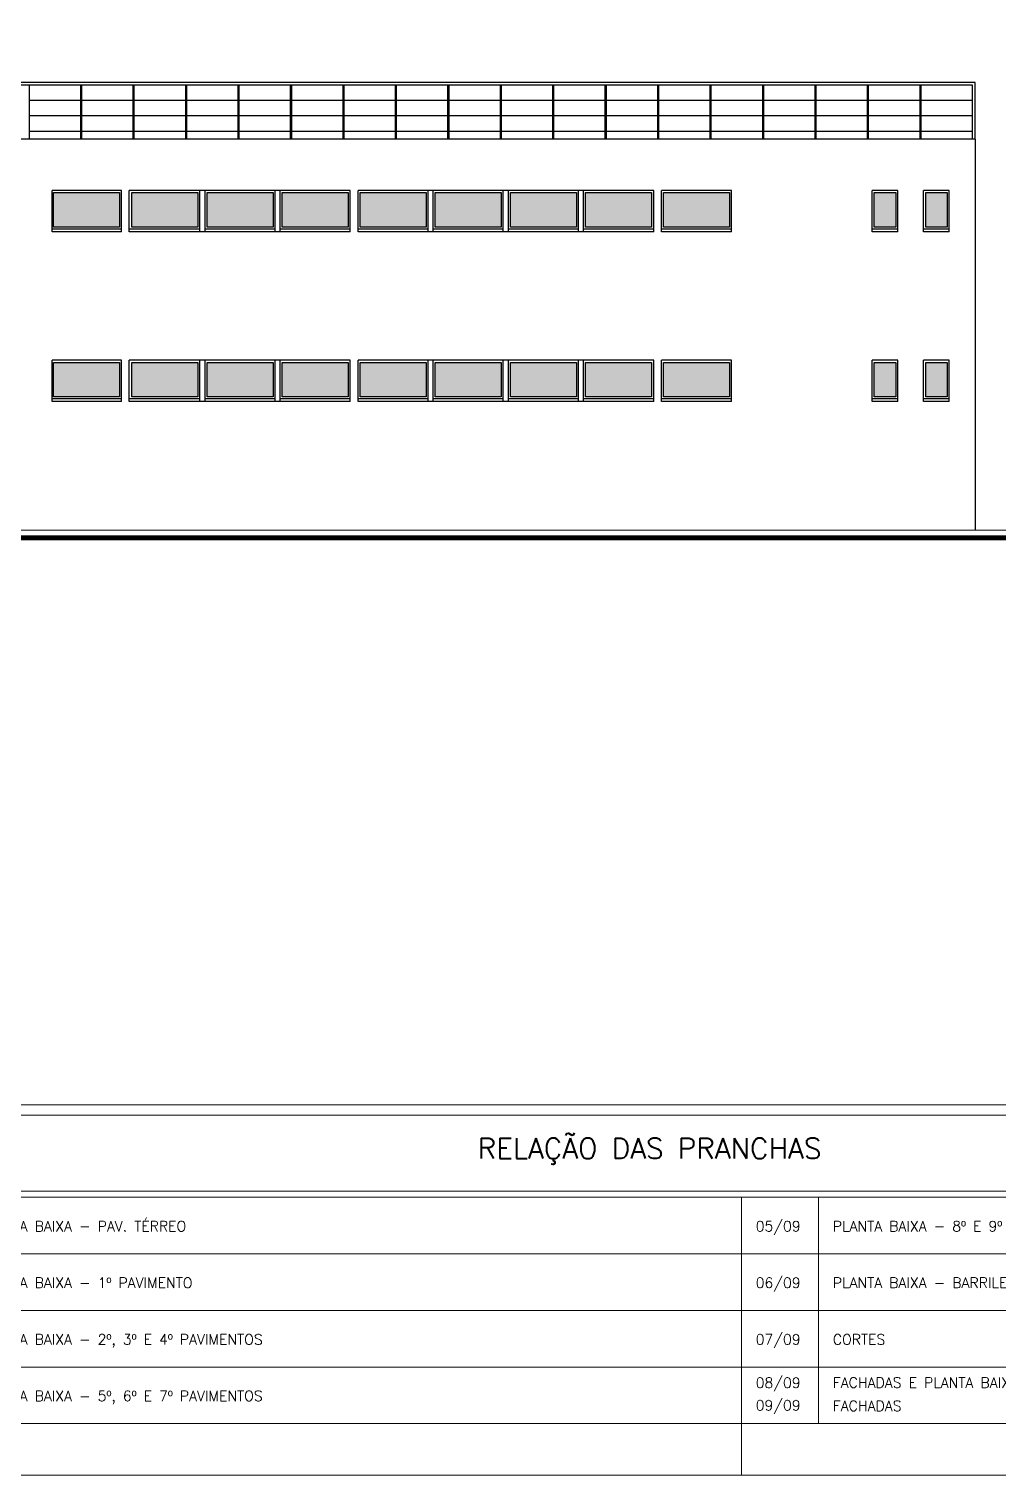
# Model space of a CAD drawing. Header units: millimetres. Extents: x 521 to 1055, y 261 to 520.
# Drawn here: x 870.36 to 889.21, y 261.32 to 289.44 of the extents above; entities that cross this region are included whole.
import ezdxf

# ---------------------------------------------------------------- set-up
doc = ezdxf.new("R2010")
doc.units = ezdxf.units.MM
doc.linetypes.add('CONTINU', pattern=[0])
doc.layers.add('0.1', color=8, linetype='Continuous', lineweight=13)
doc.styles.add('80X50', font='romans.shx')
doc.styles.add('ROMANS', font='romans')

msp = doc.modelspace()

# ---------------------------------------------------------------- hatches: boundary and pattern name
at = {"layer": '0.1', "linetype": 'CONTINU', "lineweight": -2}
h = msp.add_hatch(color=9, dxfattribs=at)
h.paths.add_polyline_path([(872.12188, 285.58244), (872.12188, 286.25244), (870.83938, 286.25244), (870.83938, 285.58244)])
h.paths.add_polyline_path([(872.36188, 285.58244), (873.64438, 285.58244), (873.64438, 286.25244), (872.36188, 286.25244)])
h.paths.add_polyline_path([(873.82438, 286.25244), (873.82438, 285.58244), (875.10688, 285.58244), (875.10688, 286.25244)])
h.paths.add_polyline_path([(875.28688, 286.25244), (875.28688, 285.58244), (876.56938, 285.58244), (876.56938, 286.25244)])
h.paths.add_polyline_path([(876.79938, 286.25244), (876.79938, 285.58244), (878.08188, 285.58244), (878.08188, 286.25244)])
h.paths.add_polyline_path([(878.26188, 286.25244), (878.26188, 285.58244), (879.54438, 285.58244), (879.54438, 286.25244)])
h.paths.add_polyline_path([(879.72438, 286.25244), (879.72438, 285.58244), (881.00688, 285.58244), (881.00688, 286.25244)])
h.paths.add_polyline_path([(881.18688, 286.25244), (881.18688, 285.58244), (882.46938, 285.58244), (882.46938, 286.25244)])
h.paths.add_polyline_path([(882.69938, 286.25244), (882.69938, 285.58244), (883.98188, 285.58244), (883.98188, 286.25244)])
h.paths.add_polyline_path([(887.21938, 286.25244), (886.79938, 286.25244), (886.79938, 285.58244), (887.21938, 285.58244)])
h.paths.add_polyline_path([(888.21938, 286.25244), (887.79938, 286.25244), (887.79938, 285.58244), (888.21938, 285.58244)])
h.paths.add_polyline_path([(888.21938, 282.95244), (887.79938, 282.95244), (887.79938, 282.28244), (888.21938, 282.28244)])
h.paths.add_polyline_path([(887.21938, 282.95244), (886.79938, 282.95244), (886.79938, 282.28244), (887.21938, 282.28244)])
h.paths.add_polyline_path([(883.98188, 282.28244), (883.98188, 282.95244), (882.69938, 282.95244), (882.69938, 282.28244)])
h.paths.add_polyline_path([(882.46938, 282.28244), (882.46938, 282.95244), (881.18688, 282.95244), (881.18688, 282.28244)])
h.paths.add_polyline_path([(881.00688, 282.28244), (881.00688, 282.95244), (879.72438, 282.95244), (879.72438, 282.28244)])
h.paths.add_polyline_path([(879.54438, 282.28244), (879.54438, 282.95244), (878.26188, 282.95244), (878.26188, 282.28244)])
h.paths.add_polyline_path([(876.79938, 282.95244), (876.79938, 282.28244), (878.08188, 282.28244), (878.08188, 282.95244)])
h.paths.add_polyline_path([(875.28688, 282.95244), (875.28688, 282.28244), (876.56938, 282.28244), (876.56938, 282.95244)])
h.paths.add_polyline_path([(873.82438, 282.95244), (873.82438, 282.28244), (875.10688, 282.28244), (875.10688, 282.95244)])
h.paths.add_polyline_path([(872.36188, 282.95244), (872.36188, 282.28244), (873.64438, 282.28244), (873.64438, 282.95244)])
h.paths.add_polyline_path([(870.83938, 282.95244), (870.83938, 282.28244), (872.12188, 282.28244), (872.12188, 282.95244)])

# ---------------------------------------------------------------- linework, layer by layer
at = {"layer": '0.1', "color": 8, "linetype": 'CONTINU', "lineweight": -2}
for p, q in [((888.75938, 288.39244), (835.00938, 288.39244)), ((888.70938, 288.34244), (835.00938, 288.34244)), ((870.36938, 287.29244), (870.36938, 288.34244)), ((871.36938, 287.29244), (871.36938, 288.34244)), ((871.38938, 287.29244), (871.38938, 288.34244)), ((872.38938, 287.29244), (872.38938, 288.34244)), ((872.40938, 287.29244), (872.40938, 288.34244)), ((873.40938, 287.29244), (873.40938, 288.34244)), ((873.42938, 287.29244), (873.42938, 288.34244)), ((874.42938, 287.29244), (874.42938, 288.34244)), ((874.44938, 287.29244), (874.44938, 288.34244)), ((875.44938, 287.29244), (875.44938, 288.34244)), ((875.46938, 287.29244), (875.46938, 288.34244)), ((876.46938, 287.29244), (876.46938, 288.34244)), ((876.48938, 287.29244), (876.48938, 288.34244)), ((877.48938, 287.29244), (877.48938, 288.34244)), ((877.50938, 287.29244), (877.50938, 288.34244)), ((878.50938, 287.29244), (878.50938, 288.34244)), ((878.52938, 287.29244), (878.52938, 288.34244)), ((879.52938, 287.29244), (879.52938, 288.34244)), ((879.54938, 287.29244), (879.54938, 288.34244)), ((880.54938, 287.29244), (880.54938, 288.34244)), ((880.56938, 287.29244), (880.56938, 288.34244)), ((881.56938, 287.29244), (881.56938, 288.34244)), ((881.58938, 287.29244), (881.58938, 288.34244)), ((882.58938, 287.29244), (882.58938, 288.34244)), ((882.60938, 287.29244), (882.60938, 288.34244)), ((883.60938, 287.29244), (883.60938, 288.34244)), ((883.62938, 287.29244), (883.62938, 288.34244)), ((884.62938, 287.29244), (884.62938, 288.34244)), ((884.64938, 287.29244), (884.64938, 288.34244)), ((885.64938, 287.29244), (885.64938, 288.34244)), ((885.66938, 287.29244), (885.66938, 288.34244)), ((886.66938, 287.29244), (886.66938, 288.34244)), ((886.68938, 287.29244), (886.68938, 288.34244)), ((887.68938, 287.29244), (887.68938, 288.34244)), ((887.70938, 287.29244), (887.70938, 288.34244)), ((888.70938, 287.29244), (888.70938, 288.34244)), ((888.75938, 287.29244), (888.75938, 288.39244)), ((871.36938, 288.04244), (870.36938, 288.04244)), ((872.38938, 288.04244), (871.38938, 288.04244)), ((873.40938, 288.04244), (872.40938, 288.04244)), ((874.42938, 288.04244), (873.42938, 288.04244)), ((875.44938, 288.04244), (874.44938, 288.04244)), ((876.46938, 288.04244), (875.46938, 288.04244)), ((877.48938, 288.04244), (876.48938, 288.04244)), ((878.50938, 288.04244), (877.50938, 288.04244)), ((879.52938, 288.04244), (878.52938, 288.04244)), ((880.54938, 288.04244), (879.54938, 288.04244)), ((881.56938, 288.04244), (880.56938, 288.04244)), ((882.58938, 288.04244), (881.58938, 288.04244)), ((883.60938, 288.04244), (882.60938, 288.04244)), ((884.62938, 288.04244), (883.62938, 288.04244)), ((885.64938, 288.04244), (884.64938, 288.04244)), ((886.66938, 288.04244), (885.66938, 288.04244)), ((887.68938, 288.04244), (886.68938, 288.04244)), ((888.70938, 288.04244), (887.70938, 288.04244)), ((871.36938, 287.74244), (870.36938, 287.74244)), ((872.38938, 287.74244), (871.38938, 287.74244)), ((873.40938, 287.74244), (872.40938, 287.74244)), ((874.42938, 287.74244), (873.42938, 287.74244)), ((875.44938, 287.74244), (874.44938, 287.74244)), ((876.46938, 287.74244), (875.46938, 287.74244)), ((877.48938, 287.74244), (876.48938, 287.74244)), ((878.50938, 287.74244), (877.50938, 287.74244)), ((879.52938, 287.74244), (878.52938, 287.74244)), ((880.54938, 287.74244), (879.54938, 287.74244)), ((881.56938, 287.74244), (880.56938, 287.74244)), ((882.58938, 287.74244), (881.58938, 287.74244)), ((883.60938, 287.74244), (882.60938, 287.74244)), ((884.62938, 287.74244), (883.62938, 287.74244)), ((885.64938, 287.74244), (884.64938, 287.74244)), ((886.66938, 287.74244), (885.66938, 287.74244)), ((887.68938, 287.74244), (886.68938, 287.74244)), ((888.70938, 287.74244), (887.70938, 287.74244)), ((871.36938, 287.44244), (870.36938, 287.44244)), ((872.38938, 287.44244), (871.38938, 287.44244)), ((873.40938, 287.44244), (872.40938, 287.44244)), ((874.42938, 287.44244), (873.42938, 287.44244)), ((875.44938, 287.44244), (874.44938, 287.44244)), ((876.46938, 287.44244), (875.46938, 287.44244)), ((877.48938, 287.44244), (876.48938, 287.44244)), ((878.50938, 287.44244), (877.50938, 287.44244)), ((879.52938, 287.44244), (878.52938, 287.44244)), ((880.54938, 287.44244), (879.54938, 287.44244)), ((881.56938, 287.44244), (880.56938, 287.44244)), ((882.58938, 287.44244), (881.58938, 287.44244)), ((883.60938, 287.44244), (882.60938, 287.44244)), ((884.62938, 287.44244), (883.62938, 287.44244)), ((885.64938, 287.44244), (884.64938, 287.44244)), ((886.66938, 287.44244), (885.66938, 287.44244)), ((887.68938, 287.44244), (886.68938, 287.44244)), ((888.70938, 287.44244), (887.70938, 287.44244)), ((870.80938, 285.49244), (870.80938, 286.29244)), ((872.16188, 286.29244), (870.80938, 286.29244)), ((872.16188, 285.49244), (872.16188, 286.29244)), ((872.31188, 285.49244), (872.31188, 286.29244)), ((876.60938, 286.29244), (872.31188, 286.29244)), ((873.68438, 285.49244), (873.68438, 286.29244)), ((873.78438, 285.49244), (873.78438, 286.29244)), ((875.14688, 285.49244), (875.14688, 286.29244)), ((875.24688, 285.49244), (875.24688, 286.29244)), ((876.60938, 285.49244), (876.60938, 286.29244)), ((882.50938, 286.29244), (876.75938, 286.29244)), ((876.75938, 285.49244), (876.75938, 286.29244)), ((878.12188, 285.49244), (878.12188, 286.29244)), ((878.22188, 285.49244), (878.22188, 286.29244)), ((879.58438, 285.49244), (879.58438, 286.29244)), ((879.68438, 285.49244), (879.68438, 286.29244)), ((881.04688, 285.49244), (881.04688, 286.29244)), ((881.14688, 285.49244), (881.14688, 286.29244)), ((882.50938, 285.49244), (882.50938, 286.29244)), ((882.65938, 285.49244), (882.65938, 286.29244)), ((884.02188, 286.29244), (882.65938, 286.29244)), ((884.02188, 285.49244), (884.02188, 286.29244)), ((886.75938, 285.49244), (886.75938, 286.29244)), ((887.25938, 286.29244), (886.75938, 286.29244)), ((887.25938, 285.49244), (887.25938, 286.29244)), ((887.75938, 285.49244), (887.75938, 286.29244)), ((888.25938, 286.29244), (887.75938, 286.29244)), ((888.25938, 285.49244), (888.25938, 286.29244)), ((872.16188, 285.54244), (870.80938, 285.54244)), ((872.16188, 285.49244), (870.80938, 285.49244)), ((876.60938, 285.49244), (872.31188, 285.49244)), ((873.68438, 285.54244), (872.32188, 285.54244)), ((875.14688, 285.54244), (873.78438, 285.54244)), ((876.60938, 285.54244), (875.24688, 285.54244)), ((878.12188, 285.54244), (876.75938, 285.54244)), ((882.50938, 285.49244), (876.75938, 285.49244)), ((879.58438, 285.54244), (878.22188, 285.54244)), ((881.04688, 285.54244), (879.68438, 285.54244)), ((882.50938, 285.54244), (881.14688, 285.54244)), ((884.02188, 285.54244), (882.65938, 285.54244)), ((884.02188, 285.49244), (882.65938, 285.49244)), ((887.25938, 285.54244), (886.75938, 285.54244)), ((887.25938, 285.49244), (886.75938, 285.49244)), ((888.25938, 285.54244), (887.75938, 285.54244)), ((888.25938, 285.49244), (887.75938, 285.49244)), ((870.80938, 282.19244), (870.80938, 282.99244)), ((872.16188, 282.99244), (870.80938, 282.99244)), ((872.16188, 282.19244), (872.16188, 282.99244)), ((876.60938, 282.99244), (872.31188, 282.99244)), ((872.31188, 282.19244), (872.31188, 282.99244)), ((873.68438, 282.19244), (873.68438, 282.99244)), ((873.78438, 282.19244), (873.78438, 282.99244)), ((875.14688, 282.19244), (875.14688, 282.99244)), ((875.24688, 282.19244), (875.24688, 282.99244)), ((876.60938, 282.19244), (876.60938, 282.99244)), ((882.50938, 282.99244), (876.75938, 282.99244)), ((876.75938, 282.19244), (876.75938, 282.99244)), ((878.12188, 282.19244), (878.12188, 282.99244)), ((878.22188, 282.19244), (878.22188, 282.99244)), ((879.58438, 282.19244), (879.58438, 282.99244)), ((879.68438, 282.19244), (879.68438, 282.99244)), ((881.04688, 282.19244), (881.04688, 282.99244)), ((881.14688, 282.19244), (881.14688, 282.99244)), ((882.50938, 282.19244), (882.50938, 282.99244)), ((882.65938, 282.19244), (882.65938, 282.99244)), ((884.02188, 282.99244), (882.65938, 282.99244)), ((884.02188, 282.19244), (884.02188, 282.99244)), ((886.75938, 282.19244), (886.75938, 282.99244)), ((887.25938, 282.99244), (886.75938, 282.99244)), ((887.25938, 282.19244), (887.25938, 282.99244)), ((887.75938, 282.19244), (887.75938, 282.99244)), ((888.25938, 282.99244), (887.75938, 282.99244)), ((888.25938, 282.19244), (888.25938, 282.99244)), ((872.16188, 282.24244), (870.79938, 282.24244)), ((872.16188, 282.19244), (870.80938, 282.19244)), ((876.60938, 282.19244), (872.31188, 282.19244)), ((873.68438, 282.24244), (872.32188, 282.24244)), ((875.14688, 282.24244), (873.78438, 282.24244)), ((876.60938, 282.24244), (875.24688, 282.24244)), ((878.12188, 282.24244), (876.75938, 282.24244)), ((882.50938, 282.19244), (876.75938, 282.19244)), ((879.58438, 282.24244), (878.22188, 282.24244)), ((881.04688, 282.24244), (879.68438, 282.24244)), ((882.50938, 282.24244), (881.14688, 282.24244)), ((884.02188, 282.24244), (882.65938, 282.24244)), ((884.02188, 282.19244), (882.65938, 282.19244)), ((887.25938, 282.24244), (886.75938, 282.24244)), ((887.25938, 282.19244), (886.75938, 282.19244)), ((888.25938, 282.24244), (887.75938, 282.24244)), ((888.25938, 282.19244), (887.75938, 282.19244))]:
    msp.add_line(p, q, dxfattribs=at)
at = {"layer": '0.1', "color": 254, "linetype": 'CONTINU', "lineweight": -2}
for q in [(835.00938, 287.29244), (888.75938, 279.69244)]:
    msp.add_line((888.75938, 287.29244), q, dxfattribs=at)
at = {"layer": '0.1', "color": 7}
msp.add_line((890.35104, 279.69244), (798.67014, 279.69244), dxfattribs=at)
at = {"layer": '0.1', "color": 8}
for p, q in [((867.59668, 266.84093), (900.73668, 266.84093)), ((867.59668, 266.72093), (900.73668, 266.72093)), ((884.21668, 266.72093), (884.21668, 261.32093)), ((885.71668, 266.72093), (885.71668, 262.32093)), ((850.97668, 265.62093), (900.73668, 265.62093)), ((850.97668, 264.52093), (900.73668, 264.52093)), ((850.97668, 263.42093), (900.73668, 263.42093))]:
    msp.add_line(p, q, dxfattribs=at)
for points in [[(917.35668, 345.32093), (791.15229, 345.32093), (791.15229, 261.32093), (917.35668, 261.32093)], [(793.65229, 262.32093), (793.65229, 344.32093), (916.35668, 344.32093), (916.35668, 262.32093)]]:
    msp.add_lwpolyline(points, close=True, dxfattribs=at)
msp.add_lwpolyline([(900.53668, 343.12093, 0.41421356), (899.53668, 344.12093), (794.85229, 344.12093, 0.41421356), (793.85229, 343.12093), (793.85229, 269.52093, 0.41421356), (794.85229, 268.52093), (899.53668, 268.52093, 0.41421356), (900.53668, 269.52093)], format="xyb", close=True, dxfattribs=at)
at = {"layer": '0.1', "color": 8, "linetype": 'CONTINU', "lineweight": -2}
for points in [[(872.12188, 285.58244), (870.83938, 285.58244), (870.83938, 286.25244), (872.12188, 286.25244)], [(873.64438, 285.58244), (872.36188, 285.58244), (872.36188, 286.25244), (873.64438, 286.25244)], [(875.10688, 285.58244), (873.82438, 285.58244), (873.82438, 286.25244), (875.10688, 286.25244)], [(876.56938, 285.58244), (875.28688, 285.58244), (875.28688, 286.25244), (876.56938, 286.25244)], [(878.08188, 285.58244), (876.79938, 285.58244), (876.79938, 286.25244), (878.08188, 286.25244)], [(879.54438, 285.58244), (878.26188, 285.58244), (878.26188, 286.25244), (879.54438, 286.25244)], [(881.00688, 285.58244), (879.72438, 285.58244), (879.72438, 286.25244), (881.00688, 286.25244)], [(882.46938, 285.58244), (881.18688, 285.58244), (881.18688, 286.25244), (882.46938, 286.25244)], [(883.98188, 285.58244), (882.69938, 285.58244), (882.69938, 286.25244), (883.98188, 286.25244)], [(887.21938, 285.58244), (886.79938, 285.58244), (886.79938, 286.25244), (887.21938, 286.25244)], [(888.21938, 285.58244), (887.79938, 285.58244), (887.79938, 286.25244), (888.21938, 286.25244)], [(872.12188, 282.28244), (870.83938, 282.28244), (870.83938, 282.95244), (872.12188, 282.95244)], [(873.64438, 282.28244), (872.36188, 282.28244), (872.36188, 282.95244), (873.64438, 282.95244)], [(875.10688, 282.28244), (873.82438, 282.28244), (873.82438, 282.95244), (875.10688, 282.95244)], [(876.56938, 282.28244), (875.28688, 282.28244), (875.28688, 282.95244), (876.56938, 282.95244)], [(878.08188, 282.28244), (876.79938, 282.28244), (876.79938, 282.95244), (878.08188, 282.95244)], [(879.54438, 282.28244), (878.26188, 282.28244), (878.26188, 282.95244), (879.54438, 282.95244)], [(881.00688, 282.28244), (879.72438, 282.28244), (879.72438, 282.95244), (881.00688, 282.95244)], [(882.46938, 282.28244), (881.18688, 282.28244), (881.18688, 282.95244), (882.46938, 282.95244)], [(883.98188, 282.28244), (882.69938, 282.28244), (882.69938, 282.95244), (883.98188, 282.95244)], [(887.21938, 282.28244), (886.79938, 282.28244), (886.79938, 282.95244), (887.21938, 282.95244)], [(888.21938, 282.28244), (887.79938, 282.28244), (887.79938, 282.95244), (888.21938, 282.95244)]]:
    msp.add_lwpolyline(points, close=True, dxfattribs=at)
at = {"layer": '0.1', "color": 7, "const_width": 0.1}
msp.add_lwpolyline([(798.67014, 279.54244), (890.35104, 279.54244)], dxfattribs=at)
at = {"layer": '0.1', "color": 8}
msp.add_lwpolyline([(793.65229, 268.32093), (916.35668, 268.32093)], dxfattribs=at)

# ---------------------------------------------------------------- texts
for s, height, style, p in [('RELAÇÃO DAS PRANCHAS', 0.4, 'ROMANS', (879.08609, 267.47255)), ('PLANTA BAIXA - PAV. TÉRREO', 0.2, '80X50', (869.37331, 266.05914)), ('05/09', 0.2, '80X50', (884.49331, 266.05914)), ('PLANTA BAIXA - 8º E 9º PAVIMENTOS, PLANTA SITUAÇÃO, QUADRO DE ÁREAS E ESQUADRIAS', 0.2, '80X50', (885.99331, 266.05914)), ('PLANTA BAIXA - 1º PAVIMENTO', 0.2, '80X50', (869.37331, 264.95914)), ('06/09', 0.2, '80X50', (884.49331, 264.95914)), ("PLANTA BAIXA - BARRILETE E CAIXA D'ÁGUA, PLANTA DE COBERTURA", 0.2, '80X50', (885.99331, 264.95914)), ('PLANTA BAIXA - 2º, 3º E 4º PAVIMENTOS', 0.2, '80X50', (869.37331, 263.85914)), ('07/09', 0.2, '80X50', (884.49331, 263.85914)), ('CORTES', 0.2, '80X50', (885.99331, 263.85914)), ('08/09', 0.2, '80X50', (884.49331, 263.01584)), ('FACHADAS E PLANTA BAIXA DA CASA DE MÁQUIINAS', 0.2, '80X50', (885.99331, 263.01776)), ('PLANTA BAIXA - 5º, 6º E 7º PAVIMENTOS', 0.2, '80X50', (869.37331, 262.75914)), ('09/09', 0.2, '80X50', (884.49331, 262.57675)), ('FACHADAS', 0.2, '80X50', (885.99331, 262.56562))]:
    msp.add_text(s, height=height, dxfattribs=dict(at, style=style)).set_placement(p)

doc.saveas('drawing.dxf')
